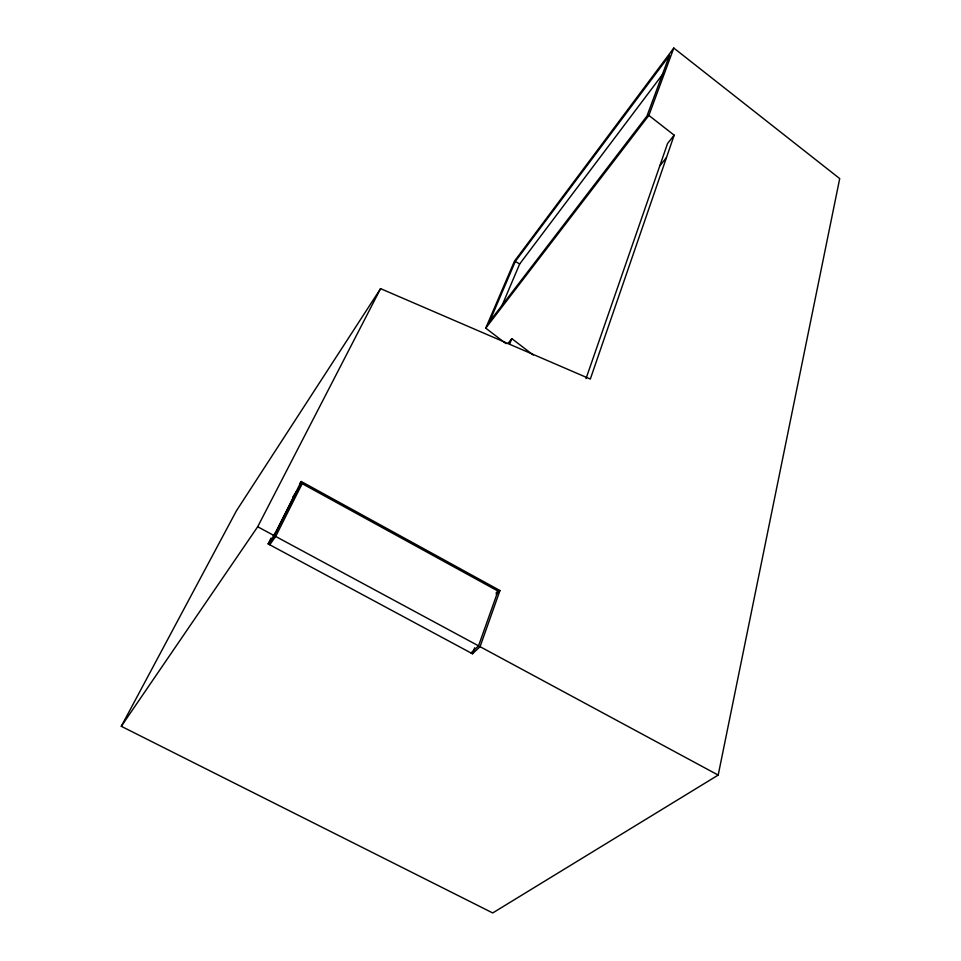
<?xml version="1.0" encoding="UTF-8"?>
<svg xmlns="http://www.w3.org/2000/svg" width="961" height="961" viewBox="0 0 961 961"><rect width="100%" height="100%" fill="white"/><g stroke="black" fill="none" stroke-linecap="round" stroke-linejoin="round"><path stroke-width="1.44" d="M673.793 48.05L648.867 115.404L674.166 135.189L590.318 379.054L380.58 288.636L236.406 510.844L121.29 726.3L492.705 912.95L718.191 775.083L839.71 178.59L673.793 48.05L514.435 261.224L485.737 328.145L505.954 343.618M586.03 378.574L667.571 143.453L674.166 135.189M470.962 652.963L478.542 645.852L498.002 591.087L302.174 483.659L292.781 497.101M271.038 538.124L268.131 543.902L472.488 653.78L480.08 646.681L499.96 590.534L301.261 481.497L299.556 483.936M472.488 653.78L474.626 647.798M509.606 344.134L511.841 338.644L533.235 355.029M501.63 306.499L519.661 263.999L663.667 72.952M515.324 261.416L489.533 321.659L646.957 116.065L669.481 55.426L515.324 261.416L519.661 263.999M268.131 543.902L274.041 535.565L301.261 481.497M296.204 492.2L269.753 544.779L275.675 536.442L302.174 483.659M121.29 726.3L257.692 526.748L380.58 288.636M273.236 535.854L276.696 530.965M485.737 328.145L648.867 115.404M507.925 343.545L511.841 338.644M659.787 165.893L666.441 157.628M496.116 592.925L498.002 591.087M496.2 594.222L499.96 590.534M257.692 526.748L274.041 535.565M275.675 536.442L478.542 645.852M480.08 646.681L718.191 775.083"/></g></svg>
